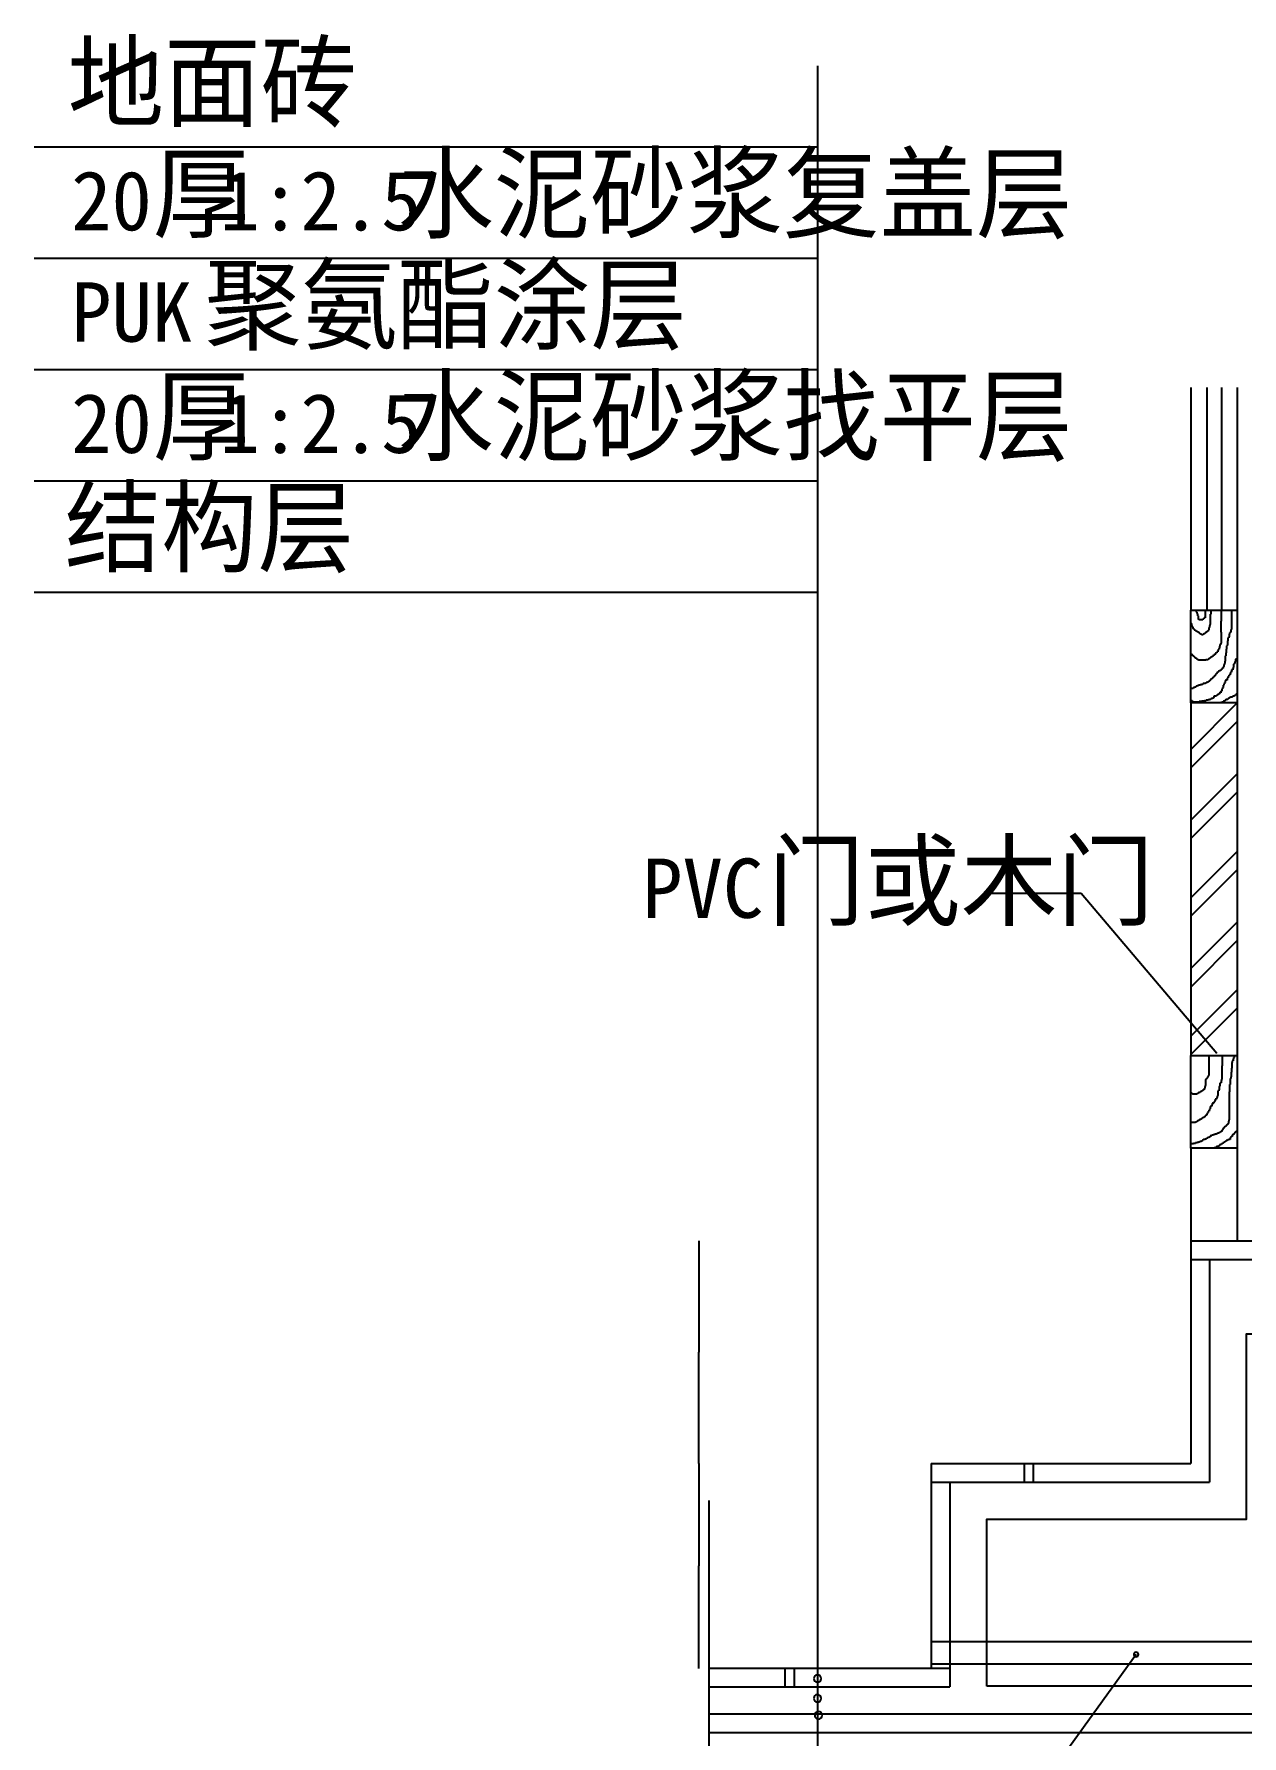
# Model space of a CAD drawing. Header units: metres. Extents: x 8228 to 30938, y -17394 to 5639.
# Drawn here: x 8228 to 14741, y -12139 to -2964 of the extents above; entities that cross this region are included whole.
import ezdxf

# ---------------------------------------------------------------- set-up
doc = ezdxf.new("R2010")
doc.units = ezdxf.units.M
doc.layers.add('PUB_DIM', color=3, linetype='Continuous')
doc.layers.add('PUB_TEXT', color=7, linetype='Continuous')
doc.dimstyles.get("Standard").update_dxf_attribs({"dimtxt": 2.5, "dimasz": 2.5, "dimexe": 1.25, "dimexo": 0.625, "dimtad": 1, "dimcen": 2.5, "dimazin": 3, "dimtfac": 1, "dimtmove": 0, "dimatfit": 3})

# ---------------------------------------------------------------- blocks, each defined once
blk = doc.blocks.new('_DOT')
blk.add_lwpolyline([(-0.05, 0, 1), (0.05, 0, 1)], format="xyb", close=True)
blk = doc.blocks.new('*D2')
for p, q in [((11812.15, -9470.55), (11812.15, -10070.55)), ((11811.9, -10070.55), (11811.65, -10070.55)), ((11812.15, -10670.55), (11812.15, -10070.55)), ((11812.15, -10070.55), (11812.15, -10070.55)), ((11812.4, -10070.55), (11812.65, -10070.55))]:
    blk.add_line(p, q)
at = {"layer": 'Defpoints'}
for p in [(11812.15, -9470.55), (11812.15, -10070.55), (11812.15, -10670.55)]:
    blk.add_point(p, dxfattribs=at)
at = {"layer": 'PUB_DIM', "insert": (11812.15, -10069.425), "char_height": 1, "attachment_point": 5}
blk.add_mtext('250', dxfattribs=at)
blk = doc.blocks.new('*D3')
for p, q in [((11812.15, -10670.55), (11812.15, -11222.55)), ((11811.9, -11222.55), (11811.65, -11222.55)), ((11812.15, -11774.55), (11812.15, -11222.55)), ((11812.15, -11222.55), (11812.15, -11222.55)), ((11812.4, -11222.55), (11812.65, -11222.55))]:
    blk.add_line(p, q)
at = {"layer": 'Defpoints'}
for p in [(11812.15, -10670.55), (11812.15, -11222.55), (11812.15, -11774.55)]:
    blk.add_point(p, dxfattribs=at)
at = {"layer": 'PUB_DIM', "insert": (11812.15, -11221.425), "char_height": 1, "attachment_point": 5}
blk.add_mtext('250', dxfattribs=at)

msp = doc.modelspace()

# ---------------------------------------------------------------- linework, layer by layer
at = {"layer": 'PUB_DIM'}
for points in [[(12431.93, -11829.36, 1), (12472.18, -11829.36, 1)], [(12431.93, -11936.44, 1), (12472.18, -11936.44, 1)], [(12437.29, -12027.45, 1), (12477.54, -12027.45, 1)]]:
    msp.add_lwpolyline(points, format="xyb", close=True, dxfattribs=at)
at = {"layer": 'PUB_TEXT'}
for p, q in [((12454.66, -12528.27), (12454.66, -3135.71)), ((8228.01, -3572.59), (12458.11, -3572.59)), ((8228.01, -4172.59), (12458.11, -4172.59)), ((8228.01, -4772.59), (12458.11, -4772.59)), ((14466.04, -4870.39), (14466.04, -6070.39)), ((14551.04, -4870.39), (14551.04, -6070.39)), ((14631.04, -4870.39), (14631.04, -6070.39)), ((14716.04, -4870.39), (14716.04, -6070.39)), ((8228.01, -5372.59), (12458.11, -5372.59)), ((8228.01, -5972.59), (12458.11, -5972.59)), ((14468.15, -6140.57), (14465.78, -6140.57)), ((14468.15, -6142.94), (14468.15, -6140.57)), ((14470.52, -6142.94), (14468.15, -6142.94)), ((14470.52, -6152.42), (14470.52, -6142.94)), ((14494.25, -6074.17), (14494.25, -6069.42)), ((14496.63, -6074.17), (14494.25, -6074.17)), ((14496.63, -6081.28), (14496.63, -6074.17)), ((14499, -6081.28), (14496.63, -6081.28)), ((14499, -6086.02), (14499, -6081.28)), ((14501.37, -6086.02), (14499, -6086.02)), ((14501.37, -6090.77), (14501.37, -6086.02)), ((14503.75, -6090.77), (14501.37, -6090.77)), ((14503.75, -6100.25), (14503.75, -6090.77)), ((14506.12, -6100.25), (14503.75, -6100.25)), ((14506.12, -6119.22), (14506.12, -6100.25)), ((14508.49, -6119.22), (14506.12, -6119.22)), ((14508.49, -6121.6), (14508.49, -6119.22)), ((14529.85, -6121.6), (14508.49, -6121.6)), ((14529.85, -6119.22), (14529.85, -6121.6)), ((14532.22, -6119.22), (14529.85, -6119.22)), ((14532.22, -6116.85), (14532.22, -6119.22)), ((14534.6, -6116.85), (14532.22, -6116.85)), ((14534.6, -6114.48), (14534.6, -6116.85)), ((14536.97, -6114.48), (14534.6, -6114.48)), ((14536.97, -6112.11), (14536.97, -6114.48)), ((14541.72, -6112.11), (14536.97, -6112.11)), ((14541.72, -6069.42), (14541.72, -6112.11)), ((14570.19, -6090.77), (14570.19, -6147.68)), ((14572.57, -6090.77), (14570.19, -6090.77)), ((14572.57, -6069.42), (14572.57, -6090.77)), ((14627.15, -6128.71), (14627.15, -6188)), ((14629.52, -6128.71), (14627.15, -6128.71)), ((14629.52, -6069.42), (14629.52, -6128.71)), ((14684.1, -6069.42), (14684.1, -6173.77)), ((14716.04, -6070.39), (14716.04, -6070.39)), ((14472.9, -6152.42), (14470.52, -6152.42)), ((14472.9, -6159.54), (14472.9, -6152.42)), ((14475.27, -6159.54), (14472.9, -6159.54)), ((14475.27, -6161.91), (14475.27, -6159.54)), ((14477.64, -6161.91), (14475.27, -6161.91)), ((14477.64, -6169.03), (14477.64, -6161.91)), ((14480.02, -6169.03), (14477.64, -6169.03)), ((14480.02, -6171.4), (14480.02, -6169.03)), ((14482.39, -6171.4), (14480.02, -6171.4)), ((14482.39, -6173.77), (14482.39, -6171.4)), ((14487.13, -6173.77), (14482.39, -6173.77)), ((14487.13, -6178.51), (14487.13, -6173.77)), ((14489.51, -6178.51), (14487.13, -6178.51)), ((14489.51, -6180.88), (14489.51, -6178.51)), ((14494.25, -6180.88), (14489.51, -6180.88)), ((14494.25, -6183.25), (14494.25, -6180.88)), ((14496.63, -6183.25), (14494.25, -6183.25)), ((14496.63, -6185.63), (14496.63, -6183.25)), ((14501.37, -6185.63), (14496.63, -6185.63)), ((14501.37, -6188), (14501.37, -6185.63)), ((14506.12, -6188), (14501.37, -6188)), ((14506.12, -6190.37), (14506.12, -6188)), ((14508.49, -6190.37), (14506.12, -6190.37)), ((14508.49, -6192.74), (14508.49, -6190.37)), ((14513.24, -6192.74), (14508.49, -6192.74)), ((14513.24, -6197.48), (14513.24, -6192.74)), ((14517.98, -6197.48), (14513.24, -6197.48)), ((14517.98, -6199.85), (14517.98, -6197.48)), ((14522.73, -6199.85), (14517.98, -6199.85)), ((14522.73, -6202.23), (14522.73, -6199.85)), ((14532.22, -6202.23), (14522.73, -6202.23)), ((14532.22, -6199.85), (14532.22, -6202.23)), ((14534.6, -6199.85), (14532.22, -6199.85)), ((14534.6, -6197.48), (14534.6, -6199.85)), ((14539.34, -6197.48), (14534.6, -6197.48)), ((14539.34, -6195.11), (14539.34, -6197.48)), ((14541.72, -6195.11), (14539.34, -6195.11)), ((14541.72, -6192.74), (14541.72, -6195.11)), ((14544.09, -6192.74), (14541.72, -6192.74)), ((14544.09, -6190.37), (14544.09, -6192.74)), ((14548.83, -6190.37), (14544.09, -6190.37)), ((14548.83, -6188), (14548.83, -6190.37)), ((14551.21, -6188), (14548.83, -6188)), ((14551.21, -6185.63), (14551.21, -6188)), ((14555.95, -6185.63), (14551.21, -6185.63)), ((14555.95, -6183.25), (14555.95, -6185.63)), ((14558.33, -6183.25), (14555.95, -6183.25)), ((14558.33, -6178.51), (14558.33, -6183.25)), ((14560.7, -6178.51), (14558.33, -6178.51)), ((14560.7, -6176.14), (14560.7, -6178.51)), ((14563.07, -6176.14), (14560.7, -6176.14)), ((14563.07, -6164.28), (14563.07, -6176.14)), ((14565.45, -6164.28), (14563.07, -6164.28)), ((14565.45, -6152.42), (14565.45, -6164.28)), ((14567.82, -6152.42), (14565.45, -6152.42)), ((14567.82, -6147.68), (14567.82, -6152.42)), ((14570.19, -6147.68), (14567.82, -6147.68)), ((14627.15, -6188), (14629.52, -6188)), ((14629.52, -6188), (14629.52, -6247.28)), ((14662.74, -6235.43), (14662.74, -6256.77)), ((14665.12, -6235.43), (14662.74, -6235.43)), ((14665.12, -6218.83), (14665.12, -6235.43)), ((14669.86, -6218.83), (14665.12, -6218.83)), ((14669.86, -6214.08), (14669.86, -6218.83)), ((14672.23, -6214.08), (14669.86, -6214.08)), ((14672.23, -6199.85), (14672.23, -6214.08)), ((14674.61, -6199.85), (14672.23, -6199.85)), ((14674.61, -6192.74), (14674.61, -6199.85)), ((14676.98, -6192.74), (14674.61, -6192.74)), ((14676.98, -6188), (14676.98, -6192.74)), ((14681.73, -6188), (14676.98, -6188)), ((14681.73, -6173.77), (14681.73, -6188)), ((14684.1, -6173.77), (14681.73, -6173.77)), ((14468.15, -6306.57), (14466.04, -6306.57)), ((14468.15, -6308.94), (14468.15, -6306.57)), ((14470.52, -6308.94), (14468.15, -6308.94)), ((14470.52, -6311.31), (14470.52, -6308.94)), ((14475.27, -6311.31), (14470.52, -6311.31)), ((14475.27, -6316.06), (14475.27, -6311.31)), ((14480.02, -6316.06), (14475.27, -6316.06)), ((14480.02, -6318.43), (14480.02, -6316.06)), ((14482.39, -6318.43), (14480.02, -6318.43)), ((14482.39, -6320.8), (14482.39, -6318.43)), ((14487.13, -6320.8), (14482.39, -6320.8)), ((14487.13, -6325.54), (14487.13, -6320.8)), ((14489.51, -6325.54), (14487.13, -6325.54)), ((14489.51, -6327.91), (14489.51, -6325.54)), ((14494.25, -6327.91), (14489.51, -6327.91)), ((14494.25, -6330.29), (14494.25, -6327.91)), ((14496.63, -6330.29), (14494.25, -6330.29)), ((14496.63, -6332.66), (14496.63, -6330.29)), ((14563.07, -6330.29), (14563.07, -6335.03)), ((14567.82, -6330.29), (14563.07, -6330.29)), ((14567.82, -6327.91), (14567.82, -6330.29)), ((14570.19, -6327.91), (14567.82, -6327.91)), ((14570.19, -6325.54), (14570.19, -6327.91)), ((14574.94, -6325.54), (14570.19, -6325.54)), ((14574.94, -6323.17), (14574.94, -6325.54)), ((14577.31, -6323.17), (14574.94, -6323.17)), ((14577.31, -6320.8), (14577.31, -6323.17)), ((14582.06, -6320.8), (14577.31, -6320.8)), ((14582.06, -6316.06), (14582.06, -6320.8)), ((14586.8, -6316.06), (14582.06, -6316.06)), ((14586.8, -6313.69), (14586.8, -6316.06)), ((14589.18, -6313.69), (14586.8, -6313.69)), ((14589.18, -6311.31), (14589.18, -6313.69)), ((14593.92, -6311.31), (14589.18, -6311.31)), ((14593.92, -6308.94), (14593.92, -6311.31)), ((14596.3, -6308.94), (14593.92, -6308.94)), ((14596.3, -6304.2), (14596.3, -6308.94)), ((14598.67, -6304.2), (14596.3, -6304.2)), ((14598.67, -6301.83), (14598.67, -6304.2)), ((14601.04, -6301.83), (14598.67, -6301.83)), ((14601.04, -6299.46), (14601.04, -6301.83)), ((14605.79, -6299.46), (14601.04, -6299.46)), ((14605.79, -6294.71), (14605.79, -6299.46)), ((14610.53, -6294.71), (14605.79, -6294.71)), ((14610.53, -6287.6), (14610.53, -6294.71)), ((14612.91, -6287.6), (14610.53, -6287.6)), ((14612.91, -6282.86), (14612.91, -6287.6)), ((14615.28, -6282.86), (14612.91, -6282.86)), ((14615.28, -6280.49), (14615.28, -6282.86)), ((14617.65, -6280.49), (14615.28, -6280.49)), ((14617.65, -6273.37), (14617.65, -6280.49)), ((14620.03, -6273.37), (14617.65, -6273.37)), ((14620.03, -6263.88), (14620.03, -6273.37)), ((14622.4, -6263.88), (14620.03, -6263.88)), ((14622.4, -6254.4), (14622.4, -6263.88)), ((14627.15, -6254.4), (14622.4, -6254.4)), ((14627.15, -6247.28), (14627.15, -6254.4)), ((14629.52, -6247.28), (14627.15, -6247.28)), ((14650.88, -6316.06), (14650.88, -6344.52)), ((14653.25, -6316.06), (14650.88, -6316.06)), ((14653.25, -6299.46), (14653.25, -6316.06)), ((14655.62, -6299.46), (14653.25, -6299.46)), ((14655.62, -6280.49), (14655.62, -6299.46)), ((14658, -6280.49), (14655.62, -6280.49)), ((14658, -6261.51), (14658, -6280.49)), ((14660.37, -6261.51), (14658, -6261.51)), ((14660.37, -6256.77), (14660.37, -6261.51)), ((14662.74, -6256.77), (14660.37, -6256.77)), ((14712.58, -6327.91), (14712.58, -6335.03)), ((14714.95, -6327.91), (14712.58, -6327.91)), ((14714.95, -6323.17), (14714.95, -6327.91)), ((14499, -6332.66), (14496.63, -6332.66)), ((14499, -6335.03), (14499, -6332.66)), ((14501.37, -6335.03), (14499, -6335.03)), ((14501.37, -6337.4), (14501.37, -6335.03)), ((14506.12, -6337.4), (14501.37, -6337.4)), ((14506.12, -6339.77), (14506.12, -6337.4)), ((14546.46, -6339.77), (14506.12, -6339.77)), ((14546.46, -6337.4), (14546.46, -6339.77)), ((14558.33, -6337.4), (14546.46, -6337.4)), ((14558.33, -6335.03), (14558.33, -6337.4)), ((14563.07, -6335.03), (14558.33, -6335.03)), ((14596.3, -6420.4), (14596.3, -6422.77)), ((14598.67, -6420.4), (14596.3, -6420.4)), ((14598.67, -6415.66), (14598.67, -6420.4)), ((14601.04, -6415.66), (14598.67, -6415.66)), ((14601.04, -6413.29), (14601.04, -6415.66)), ((14603.42, -6413.29), (14601.04, -6413.29)), ((14603.42, -6410.92), (14603.42, -6413.29)), ((14605.79, -6410.92), (14603.42, -6410.92)), ((14605.79, -6406.17), (14605.79, -6410.92)), ((14610.53, -6406.17), (14605.79, -6406.17)), ((14610.53, -6403.8), (14610.53, -6406.17)), ((14612.91, -6403.8), (14610.53, -6403.8)), ((14612.91, -6401.43), (14612.91, -6403.8)), ((14615.28, -6401.43), (14612.91, -6401.43)), ((14615.28, -6399.06), (14615.28, -6401.43)), ((14617.65, -6399.06), (14615.28, -6399.06)), ((14617.65, -6396.69), (14617.65, -6399.06)), ((14624.77, -6396.69), (14617.65, -6396.69)), ((14624.77, -6394.32), (14624.77, -6396.69)), ((14627.15, -6394.32), (14624.77, -6394.32)), ((14627.15, -6391.95), (14627.15, -6394.32)), ((14629.52, -6391.95), (14627.15, -6391.95)), ((14629.52, -6389.57), (14629.52, -6391.95)), ((14631.89, -6389.57), (14629.52, -6389.57)), ((14631.89, -6384.83), (14631.89, -6389.57)), ((14636.64, -6384.83), (14631.89, -6384.83)), ((14636.64, -6382.46), (14636.64, -6384.83)), ((14639.01, -6382.46), (14636.64, -6382.46)), ((14639.01, -6375.34), (14639.01, -6382.46)), ((14641.38, -6375.34), (14639.01, -6375.34)), ((14641.38, -6372.97), (14641.38, -6375.34)), ((14643.76, -6372.97), (14641.38, -6372.97)), ((14643.76, -6363.49), (14643.76, -6372.97)), ((14646.13, -6363.49), (14643.76, -6363.49)), ((14646.13, -6356.37), (14646.13, -6363.49)), ((14648.5, -6356.37), (14646.13, -6356.37)), ((14648.5, -6344.52), (14648.5, -6356.37)), ((14650.88, -6344.52), (14648.5, -6344.52)), ((14672.23, -6418.03), (14672.23, -6425.15)), ((14676.98, -6418.03), (14672.23, -6418.03)), ((14676.98, -6410.92), (14676.98, -6418.03)), ((14679.35, -6410.92), (14676.98, -6410.92)), ((14679.35, -6403.8), (14679.35, -6410.92)), ((14684.1, -6403.8), (14679.35, -6403.8)), ((14684.1, -6391.95), (14684.1, -6403.8)), ((14691.22, -6391.95), (14684.1, -6391.95)), ((14691.22, -6384.83), (14691.22, -6391.95)), ((14693.59, -6384.83), (14691.22, -6384.83)), ((14693.59, -6377.72), (14693.59, -6384.83)), ((14695.97, -6377.72), (14693.59, -6377.72)), ((14695.97, -6361.12), (14695.97, -6377.72)), ((14698.34, -6361.12), (14695.97, -6361.12)), ((14698.34, -6358.74), (14698.34, -6361.12)), ((14700.71, -6358.74), (14698.34, -6358.74)), ((14700.71, -6354), (14700.71, -6358.74)), ((14703.08, -6354), (14700.71, -6354)), ((14703.08, -6346.89), (14703.08, -6354)), ((14705.46, -6346.89), (14703.08, -6346.89)), ((14705.46, -6335.03), (14705.46, -6346.89)), ((14712.58, -6335.03), (14705.46, -6335.03)), ((14465.78, -6491.55), (14465.78, -6493.92)), ((14477.64, -6491.55), (14465.78, -6491.55)), ((14477.64, -6489.18), (14477.64, -6491.55)), ((14482.39, -6489.18), (14477.64, -6489.18)), ((14482.39, -6486.8), (14482.39, -6489.18)), ((14487.13, -6486.8), (14482.39, -6486.8)), ((14487.13, -6484.43), (14487.13, -6486.8)), ((14491.88, -6484.43), (14487.13, -6484.43)), ((14491.88, -6482.06), (14491.88, -6484.43)), ((14494.25, -6482.06), (14491.88, -6482.06)), ((14494.25, -6479.69), (14494.25, -6482.06)), ((14499, -6479.69), (14494.25, -6479.69)), ((14499, -6477.32), (14499, -6479.69)), ((14506.12, -6477.32), (14499, -6477.32)), ((14506.12, -6474.95), (14506.12, -6477.32)), ((14515.61, -6474.95), (14506.12, -6474.95)), ((14515.61, -6472.58), (14515.61, -6474.95)), ((14522.73, -6472.58), (14515.61, -6472.58)), ((14522.73, -6470.2), (14522.73, -6472.58)), ((14529.85, -6470.2), (14522.73, -6470.2)), ((14529.85, -6467.83), (14529.85, -6470.2)), ((14532.22, -6467.83), (14529.85, -6467.83)), ((14532.22, -6465.46), (14532.22, -6467.83)), ((14544.09, -6465.46), (14532.22, -6465.46)), ((14544.09, -6463.09), (14544.09, -6465.46)), ((14548.83, -6463.09), (14544.09, -6463.09)), ((14548.83, -6460.72), (14548.83, -6463.09)), ((14555.95, -6460.72), (14548.83, -6460.72)), ((14555.95, -6458.35), (14555.95, -6460.72)), ((14558.33, -6458.35), (14555.95, -6458.35)), ((14558.33, -6455.98), (14558.33, -6458.35)), ((14563.07, -6455.98), (14558.33, -6455.98)), ((14563.07, -6453.6), (14563.07, -6455.98)), ((14565.45, -6453.6), (14563.07, -6453.6)), ((14565.45, -6451.23), (14565.45, -6453.6)), ((14567.82, -6451.23), (14565.45, -6451.23)), ((14567.82, -6448.86), (14567.82, -6451.23)), ((14570.19, -6448.86), (14567.82, -6448.86)), ((14570.19, -6444.12), (14570.19, -6448.86)), ((14574.94, -6444.12), (14570.19, -6444.12)), ((14574.94, -6441.75), (14574.94, -6444.12)), ((14577.31, -6441.75), (14574.94, -6441.75)), ((14577.31, -6439.38), (14577.31, -6441.75)), ((14579.68, -6439.38), (14577.31, -6439.38)), ((14579.68, -6437), (14579.68, -6439.38)), ((14582.06, -6437), (14579.68, -6437)), ((14582.06, -6434.63), (14582.06, -6437)), ((14584.43, -6434.63), (14582.06, -6434.63)), ((14584.43, -6432.26), (14584.43, -6434.63)), ((14586.8, -6432.26), (14584.43, -6432.26)), ((14586.8, -6429.89), (14586.8, -6432.26)), ((14589.18, -6429.89), (14586.8, -6429.89)), ((14589.18, -6427.52), (14589.18, -6429.89)), ((14591.55, -6427.52), (14589.18, -6427.52)), ((14591.55, -6425.15), (14591.55, -6427.52)), ((14593.92, -6425.15), (14591.55, -6425.15)), ((14593.92, -6422.77), (14593.92, -6425.15)), ((14596.3, -6422.77), (14593.92, -6422.77)), ((14627.15, -6505.78), (14627.15, -6515.26)), ((14631.89, -6505.78), (14627.15, -6505.78)), ((14631.89, -6493.92), (14631.89, -6505.78)), ((14636.64, -6493.92), (14631.89, -6493.92)), ((14636.64, -6486.8), (14636.64, -6493.92)), ((14639.01, -6486.8), (14636.64, -6486.8)), ((14639.01, -6474.95), (14639.01, -6486.8)), ((14643.76, -6474.95), (14639.01, -6474.95)), ((14643.76, -6467.83), (14643.76, -6474.95)), ((14646.13, -6467.83), (14643.76, -6467.83)), ((14646.13, -6460.72), (14646.13, -6467.83)), ((14650.88, -6460.72), (14646.13, -6460.72)), ((14650.88, -6448.86), (14650.88, -6460.72)), ((14653.25, -6448.86), (14650.88, -6448.86)), ((14653.25, -6446.49), (14653.25, -6448.86)), ((14660.37, -6446.49), (14653.25, -6446.49)), ((14660.37, -6437), (14660.37, -6446.49)), ((14662.74, -6437), (14660.37, -6437)), ((14662.74, -6434.63), (14662.74, -6437)), ((14667.49, -6434.63), (14662.74, -6434.63)), ((14667.49, -6425.15), (14667.49, -6434.63)), ((14672.23, -6425.15), (14667.49, -6425.15)), ((14470.52, -6560.32), (14465.78, -6560.32)), ((14466.04, -6570.39), (14466.04, -8470.39)), ((14466.04, -6820.39), (14716.04, -6570.39)), ((14470.52, -6557.95), (14470.52, -6560.32)), ((14472.9, -6557.95), (14470.52, -6557.95)), ((14472.9, -6562.69), (14472.9, -6557.95)), ((14477.64, -6562.69), (14472.9, -6562.69)), ((14477.64, -6565.06), (14477.64, -6562.69)), ((14510.87, -6565.06), (14477.64, -6565.06)), ((14510.87, -6562.69), (14510.87, -6565.06)), ((14525.1, -6562.69), (14510.87, -6562.69)), ((14525.1, -6560.32), (14525.1, -6562.69)), ((14539.34, -6560.32), (14525.1, -6560.32)), ((14539.34, -6557.95), (14539.34, -6560.32)), ((14548.83, -6557.95), (14539.34, -6557.95)), ((14548.83, -6555.58), (14548.83, -6557.95)), ((14558.33, -6555.58), (14548.83, -6555.58)), ((14558.33, -6553.21), (14558.33, -6555.58)), ((14565.45, -6553.21), (14558.33, -6553.21)), ((14565.45, -6550.84), (14565.45, -6553.21)), ((14572.57, -6550.84), (14565.45, -6550.84)), ((14572.57, -6548.46), (14572.57, -6550.84)), ((14577.31, -6548.46), (14572.57, -6548.46)), ((14577.31, -6546.09), (14577.31, -6548.46)), ((14584.43, -6546.09), (14577.31, -6546.09)), ((14584.43, -6543.72), (14584.43, -6546.09)), ((14586.8, -6543.72), (14584.43, -6543.72)), ((14586.8, -6541.35), (14586.8, -6543.72)), ((14589.18, -6541.35), (14586.8, -6541.35)), ((14589.18, -6534.23), (14589.18, -6541.35)), ((14601.04, -6534.23), (14589.18, -6534.23)), ((14601.04, -6531.86), (14601.04, -6534.23)), ((14603.42, -6531.86), (14601.04, -6531.86)), ((14603.42, -6529.49), (14603.42, -6531.86)), ((14608.16, -6529.49), (14603.42, -6529.49)), ((14608.16, -6527.12), (14608.16, -6529.49)), ((14610.53, -6527.12), (14608.16, -6527.12)), ((14610.53, -6524.75), (14610.53, -6527.12)), ((14615.28, -6524.75), (14610.53, -6524.75)), ((14615.28, -6522.38), (14615.28, -6524.75)), ((14617.65, -6522.38), (14615.28, -6522.38)), ((14617.65, -6517.63), (14617.65, -6522.38)), ((14620.03, -6517.63), (14617.65, -6517.63)), ((14620.03, -6515.26), (14620.03, -6517.63)), ((14627.15, -6515.26), (14620.03, -6515.26)), ((14627.15, -6567.44), (14627.15, -6572.18)), ((14634.27, -6567.44), (14627.15, -6567.44)), ((14634.27, -6565.06), (14634.27, -6567.44)), ((14639.01, -6565.06), (14634.27, -6565.06)), ((14639.01, -6562.69), (14639.01, -6565.06)), ((14641.38, -6562.69), (14639.01, -6562.69)), ((14641.38, -6560.32), (14641.38, -6562.69)), ((14646.13, -6560.32), (14641.38, -6560.32)), ((14646.13, -6557.95), (14646.13, -6560.32)), ((14650.88, -6557.95), (14646.13, -6557.95)), ((14650.88, -6555.58), (14650.88, -6557.95)), ((14653.25, -6555.58), (14650.88, -6555.58)), ((14653.25, -6550.84), (14653.25, -6555.58)), ((14665.12, -6550.84), (14653.25, -6550.84)), ((14665.12, -6548.46), (14665.12, -6550.84)), ((14667.49, -6548.46), (14665.12, -6548.46)), ((14667.49, -6546.09), (14667.49, -6548.46)), ((14669.86, -6546.09), (14667.49, -6546.09)), ((14669.86, -6543.72), (14669.86, -6546.09)), ((14674.61, -6543.72), (14669.86, -6543.72)), ((14674.61, -6541.35), (14674.61, -6543.72)), ((14679.35, -6541.35), (14674.61, -6541.35)), ((14679.35, -6538.98), (14679.35, -6541.35)), ((14688.85, -6538.98), (14679.35, -6538.98)), ((14688.85, -6536.61), (14688.85, -6538.98)), ((14691.22, -6536.61), (14688.85, -6536.61)), ((14691.22, -6534.23), (14691.22, -6536.61)), ((14700.71, -6534.23), (14691.22, -6534.23)), ((14700.71, -6529.49), (14700.71, -6534.23)), ((14705.46, -6529.49), (14700.71, -6529.49)), ((14705.46, -6527.12), (14705.46, -6529.49)), ((14707.83, -6527.12), (14705.46, -6527.12)), ((14707.83, -6524.75), (14707.83, -6527.12)), ((14710.2, -6524.75), (14707.83, -6524.75)), ((14710.2, -6522.38), (14710.2, -6524.75)), ((14712.58, -6522.38), (14710.2, -6522.38)), ((14712.58, -6520.01), (14712.58, -6522.38)), ((14714.95, -6520.01), (14712.58, -6520.01)), ((14716.04, -6570.39), (14716.04, -8470.39)), ((14716.04, -6570.39), (14716.04, -6570.39)), ((14466.04, -6919.39), (14716.04, -6669.39)), ((14466.04, -7202.23), (14716.04, -6952.23)), ((14466.04, -7301.23), (14716.04, -7051.23)), ((14466.04, -7620.7), (14716.04, -7370.7)), ((14466.04, -7719.69), (14716.04, -7469.69)), ((13873.7, -7596.78), (13373.7, -7596.78)), ((14604.89, -8460.34), (13873.7, -7596.78)), ((14466.04, -8002.54), (14716.04, -7752.54)), ((14466.04, -8101.53), (14716.04, -7851.53)), ((14466.04, -8367.14), (14716.04, -8117.14)), ((14466.04, -8466.13), (14716.04, -8216.13)), ((14561.57, -8469.66), (14561.57, -8577.88)), ((14632.38, -8525.85), (14632.38, -8598.69)), ((14634.46, -8525.85), (14632.38, -8525.85)), ((14634.46, -8469.66), (14634.46, -8525.85)), ((14686.52, -8509.2), (14686.52, -8538.34)), ((14688.6, -8509.2), (14686.52, -8509.2)), ((14688.6, -8498.8), (14688.6, -8509.2)), ((14692.77, -8498.8), (14688.6, -8498.8)), ((14692.77, -8488.39), (14692.77, -8498.8)), ((14694.85, -8488.39), (14692.77, -8488.39)), ((14694.85, -8482.15), (14694.85, -8488.39)), ((14699.02, -8482.15), (14694.85, -8482.15)), ((14699.02, -8469.66), (14699.02, -8482.15)), ((14716.04, -8470.39), (14716.04, -8470.39)), ((14544.91, -8600.77), (14544.91, -8631.99)), ((14546.99, -8600.77), (14544.91, -8600.77)), ((14546.99, -8598.69), (14546.99, -8600.77)), ((14549.08, -8598.69), (14546.99, -8598.69)), ((14549.08, -8594.53), (14549.08, -8598.69)), ((14551.16, -8594.53), (14549.08, -8594.53)), ((14551.16, -8592.45), (14551.16, -8594.53)), ((14553.24, -8592.45), (14551.16, -8592.45)), ((14553.24, -8590.36), (14553.24, -8592.45)), ((14555.32, -8590.36), (14553.24, -8590.36)), ((14555.32, -8586.2), (14555.32, -8590.36)), ((14557.41, -8586.2), (14555.32, -8586.2)), ((14557.41, -8584.12), (14557.41, -8586.2)), ((14559.49, -8584.12), (14557.41, -8584.12)), ((14559.49, -8577.88), (14559.49, -8584.12)), ((14561.57, -8577.88), (14559.49, -8577.88)), ((14621.96, -8619.5), (14621.96, -8634.07)), ((14626.13, -8619.5), (14621.96, -8619.5)), ((14626.13, -8617.42), (14626.13, -8619.5)), ((14628.21, -8617.42), (14626.13, -8617.42)), ((14628.21, -8604.93), (14628.21, -8617.42)), ((14630.29, -8604.93), (14628.21, -8604.93)), ((14630.29, -8598.69), (14630.29, -8604.93)), ((14632.38, -8598.69), (14630.29, -8598.69)), ((14678.19, -8594.53), (14678.19, -8627.82)), ((14680.27, -8594.53), (14678.19, -8594.53)), ((14680.27, -8586.2), (14680.27, -8594.53)), ((14682.36, -8586.2), (14680.27, -8586.2)), ((14682.36, -8561.23), (14682.36, -8586.2)), ((14684.44, -8561.23), (14682.36, -8561.23)), ((14684.44, -8538.34), (14684.44, -8561.23)), ((14686.52, -8538.34), (14684.44, -8538.34)), ((14467.86, -8671.53), (14465.78, -8671.53)), ((14467.86, -8673.61), (14467.86, -8671.53)), ((14469.94, -8673.61), (14467.86, -8673.61)), ((14469.94, -8675.69), (14469.94, -8673.61)), ((14472.02, -8675.69), (14469.94, -8675.69)), ((14472.02, -8677.77), (14472.02, -8675.69)), ((14474.11, -8677.77), (14472.02, -8677.77)), ((14474.11, -8679.85), (14474.11, -8677.77)), ((14497.01, -8679.85), (14474.11, -8679.85)), ((14497.01, -8677.77), (14497.01, -8679.85)), ((14501.18, -8677.77), (14497.01, -8677.77)), ((14501.18, -8675.69), (14501.18, -8677.77)), ((14505.34, -8675.69), (14501.18, -8675.69)), ((14505.34, -8673.61), (14505.34, -8675.69)), ((14507.43, -8673.61), (14505.34, -8673.61)), ((14507.43, -8669.45), (14507.43, -8673.61)), ((14515.76, -8669.45), (14507.43, -8669.45)), ((14515.76, -8667.37), (14515.76, -8669.45)), ((14519.92, -8667.37), (14515.76, -8667.37)), ((14519.92, -8665.28), (14519.92, -8667.37)), ((14522, -8665.28), (14519.92, -8665.28)), ((14522, -8663.2), (14522, -8665.28)), ((14526.17, -8663.2), (14522, -8663.2)), ((14526.17, -8661.12), (14526.17, -8663.2)), ((14528.25, -8661.12), (14526.17, -8661.12)), ((14528.25, -8659.04), (14528.25, -8661.12)), ((14530.33, -8659.04), (14528.25, -8659.04)), ((14530.33, -8656.96), (14530.33, -8659.04)), ((14532.42, -8656.96), (14530.33, -8656.96)), ((14532.42, -8654.88), (14532.42, -8656.96)), ((14536.58, -8654.88), (14532.42, -8654.88)), ((14536.58, -8648.64), (14536.58, -8654.88)), ((14538.66, -8648.64), (14536.58, -8648.64)), ((14538.66, -8646.55), (14538.66, -8648.64)), ((14540.75, -8646.55), (14538.66, -8646.55)), ((14540.75, -8638.23), (14540.75, -8646.55)), ((14542.83, -8638.23), (14540.75, -8638.23)), ((14542.83, -8631.99), (14542.83, -8638.23)), ((14544.91, -8631.99), (14542.83, -8631.99)), ((14594.89, -8715.23), (14594.89, -8719.39)), ((14596.97, -8715.23), (14594.89, -8715.23)), ((14596.97, -8706.91), (14596.97, -8715.23)), ((14603.22, -8706.91), (14596.97, -8706.91)), ((14603.22, -8700.66), (14603.22, -8706.91)), ((14605.3, -8700.66), (14603.22, -8700.66)), ((14605.3, -8696.5), (14605.3, -8700.66)), ((14607.39, -8696.5), (14605.3, -8696.5)), ((14607.39, -8690.26), (14607.39, -8696.5)), ((14609.47, -8690.26), (14607.39, -8690.26)), ((14609.47, -8686.09), (14609.47, -8690.26)), ((14611.55, -8686.09), (14609.47, -8686.09)), ((14611.55, -8661.12), (14611.55, -8686.09)), ((14615.72, -8661.12), (14611.55, -8661.12)), ((14615.72, -8654.88), (14615.72, -8661.12)), ((14617.8, -8654.88), (14615.72, -8654.88)), ((14617.8, -8638.23), (14617.8, -8654.88)), ((14619.88, -8638.23), (14617.8, -8638.23)), ((14619.88, -8634.07), (14619.88, -8638.23)), ((14621.96, -8634.07), (14619.88, -8634.07)), ((14671.94, -8667.37), (14671.94, -8817.2)), ((14674.03, -8667.37), (14671.94, -8667.37)), ((14674.03, -8627.82), (14674.03, -8667.37)), ((14678.19, -8627.82), (14674.03, -8627.82)), ((14528.25, -8806.8), (14528.25, -8808.88)), ((14532.42, -8806.8), (14528.25, -8806.8)), ((14532.42, -8804.72), (14532.42, -8806.8)), ((14536.58, -8804.72), (14532.42, -8804.72)), ((14536.58, -8802.64), (14536.58, -8804.72)), ((14538.66, -8802.64), (14536.58, -8802.64)), ((14538.66, -8800.56), (14538.66, -8802.64)), ((14540.75, -8800.56), (14538.66, -8800.56)), ((14540.75, -8798.47), (14540.75, -8800.56)), ((14542.83, -8798.47), (14540.75, -8798.47)), ((14542.83, -8796.39), (14542.83, -8798.47)), ((14546.99, -8796.39), (14542.83, -8796.39)), ((14546.99, -8792.23), (14546.99, -8796.39)), ((14551.16, -8792.23), (14546.99, -8792.23)), ((14551.16, -8783.91), (14551.16, -8792.23)), ((14555.32, -8783.91), (14551.16, -8783.91)), ((14555.32, -8777.66), (14555.32, -8783.91)), ((14559.49, -8777.66), (14555.32, -8777.66)), ((14559.49, -8771.42), (14559.49, -8777.66)), ((14563.65, -8771.42), (14559.49, -8771.42)), ((14563.65, -8765.18), (14563.65, -8771.42)), ((14565.74, -8765.18), (14563.65, -8765.18)), ((14565.74, -8758.93), (14565.74, -8765.18)), ((14569.9, -8758.93), (14565.74, -8758.93)), ((14569.9, -8746.45), (14569.9, -8758.93)), ((14576.15, -8746.45), (14569.9, -8746.45)), ((14576.15, -8742.28), (14576.15, -8746.45)), ((14578.23, -8742.28), (14576.15, -8742.28)), ((14578.23, -8736.04), (14578.23, -8742.28)), ((14580.31, -8736.04), (14578.23, -8736.04)), ((14580.31, -8729.8), (14580.31, -8736.04)), ((14582.4, -8729.8), (14580.31, -8729.8)), ((14582.4, -8727.72), (14582.4, -8729.8)), ((14588.64, -8727.72), (14582.4, -8727.72)), ((14588.64, -8721.47), (14588.64, -8727.72)), ((14590.73, -8721.47), (14588.64, -8721.47)), ((14590.73, -8719.39), (14590.73, -8721.47)), ((14594.89, -8719.39), (14590.73, -8719.39)), ((14490.77, -8831.77), (14465.78, -8831.77)), ((14490.77, -8829.69), (14490.77, -8831.77)), ((14494.93, -8829.69), (14490.77, -8829.69)), ((14494.93, -8827.61), (14494.93, -8829.69)), ((14499.1, -8827.61), (14494.93, -8827.61)), ((14499.1, -8825.53), (14499.1, -8827.61)), ((14501.18, -8825.53), (14499.1, -8825.53)), ((14501.18, -8823.45), (14501.18, -8825.53)), ((14505.34, -8823.45), (14501.18, -8823.45)), ((14505.34, -8821.37), (14505.34, -8823.45)), ((14509.51, -8821.37), (14505.34, -8821.37)), ((14509.51, -8819.29), (14509.51, -8821.37)), ((14511.59, -8819.29), (14509.51, -8819.29)), ((14511.59, -8815.12), (14511.59, -8819.29)), ((14519.92, -8815.12), (14511.59, -8815.12)), ((14519.92, -8813.04), (14519.92, -8815.12)), ((14522, -8813.04), (14519.92, -8813.04)), ((14522, -8810.96), (14522, -8813.04)), ((14526.17, -8810.96), (14522, -8810.96)), ((14526.17, -8808.88), (14526.17, -8810.96)), ((14528.25, -8808.88), (14526.17, -8808.88)), ((14586.56, -8898.37), (14586.56, -8900.45)), ((14590.73, -8898.37), (14586.56, -8898.37)), ((14590.73, -8896.29), (14590.73, -8898.37)), ((14596.97, -8896.29), (14590.73, -8896.29)), ((14596.97, -8894.21), (14596.97, -8896.29)), ((14603.22, -8894.21), (14596.97, -8894.21)), ((14603.22, -8892.12), (14603.22, -8894.21)), ((14609.47, -8892.12), (14603.22, -8892.12)), ((14609.47, -8890.04), (14609.47, -8892.12)), ((14615.72, -8890.04), (14609.47, -8890.04)), ((14615.72, -8887.96), (14615.72, -8890.04)), ((14619.88, -8887.96), (14615.72, -8887.96)), ((14619.88, -8885.88), (14619.88, -8887.96)), ((14624.05, -8885.88), (14619.88, -8885.88)), ((14624.05, -8883.8), (14624.05, -8885.88)), ((14626.13, -8883.8), (14624.05, -8883.8)), ((14626.13, -8881.72), (14626.13, -8883.8)), ((14628.21, -8881.72), (14626.13, -8881.72)), ((14628.21, -8879.64), (14628.21, -8881.72)), ((14632.38, -8879.64), (14628.21, -8879.64)), ((14632.38, -8873.39), (14632.38, -8879.64)), ((14636.54, -8873.39), (14632.38, -8873.39)), ((14636.54, -8869.23), (14636.54, -8873.39)), ((14638.62, -8869.23), (14636.54, -8869.23)), ((14638.62, -8865.07), (14638.62, -8869.23)), ((14642.79, -8865.07), (14638.62, -8865.07)), ((14642.79, -8858.83), (14642.79, -8865.07)), ((14644.87, -8858.83), (14642.79, -8858.83)), ((14644.87, -8856.75), (14644.87, -8858.83)), ((14646.95, -8856.75), (14644.87, -8856.75)), ((14646.95, -8854.66), (14646.95, -8856.75)), ((14651.12, -8854.66), (14646.95, -8854.66)), ((14651.12, -8852.58), (14651.12, -8854.66)), ((14653.2, -8852.58), (14651.12, -8852.58)), ((14653.2, -8850.5), (14653.2, -8852.58)), ((14655.28, -8850.5), (14653.2, -8850.5)), ((14655.28, -8848.42), (14655.28, -8850.5)), ((14657.37, -8848.42), (14655.28, -8848.42)), ((14657.37, -8846.34), (14657.37, -8848.42)), ((14659.45, -8846.34), (14657.37, -8846.34)), ((14659.45, -8844.26), (14659.45, -8846.34)), ((14663.61, -8844.26), (14659.45, -8844.26)), ((14663.61, -8840.1), (14663.61, -8844.26)), ((14665.7, -8840.1), (14663.61, -8840.1)), ((14665.7, -8838.02), (14665.7, -8840.1)), ((14667.78, -8838.02), (14665.7, -8838.02)), ((14667.78, -8825.53), (14667.78, -8838.02)), ((14669.86, -8825.53), (14667.78, -8825.53)), ((14669.86, -8817.2), (14669.86, -8825.53)), ((14671.94, -8817.2), (14669.86, -8817.2)), ((14688.6, -8898.37), (14688.6, -8906.69)), ((14692.77, -8898.37), (14688.6, -8898.37)), ((14692.77, -8896.29), (14692.77, -8898.37)), ((14696.93, -8896.29), (14692.77, -8896.29)), ((14696.93, -8892.12), (14696.93, -8896.29)), ((14699.02, -8892.12), (14696.93, -8892.12)), ((14699.02, -8890.04), (14699.02, -8892.12)), ((14701.1, -8890.04), (14699.02, -8890.04)), ((14701.1, -8887.96), (14701.1, -8890.04)), ((14703.18, -8887.96), (14701.1, -8887.96)), ((14703.18, -8885.88), (14703.18, -8887.96)), ((14705.26, -8885.88), (14703.18, -8885.88)), ((14705.26, -8883.8), (14705.26, -8885.88)), ((14707.35, -8883.8), (14705.26, -8883.8)), ((14707.35, -8881.72), (14707.35, -8883.8)), ((14709.43, -8881.72), (14707.35, -8881.72)), ((14709.43, -8879.64), (14709.43, -8881.72)), ((14711.51, -8879.64), (14709.43, -8879.64)), ((14711.51, -8875.48), (14711.51, -8879.64)), ((14715.68, -8875.48), (14711.51, -8875.48)), ((14715.68, -8873.39), (14715.68, -8875.48)), ((14465.78, -8946.23), (14465.78, -8948.31)), ((14480.35, -8946.23), (14465.78, -8946.23)), ((14466.04, -8970.39), (14466.04, -9470.39)), ((14480.35, -8944.15), (14480.35, -8946.23)), ((14490.77, -8944.15), (14480.35, -8944.15)), ((14490.77, -8942.07), (14490.77, -8944.15)), ((14499.1, -8942.07), (14490.77, -8942.07)), ((14499.1, -8939.99), (14499.1, -8942.07)), ((14507.43, -8939.99), (14499.1, -8939.99)), ((14507.43, -8937.91), (14507.43, -8939.99)), ((14511.59, -8937.91), (14507.43, -8937.91)), ((14511.59, -8935.83), (14511.59, -8937.91)), ((14515.76, -8935.83), (14511.59, -8935.83)), ((14515.76, -8933.75), (14515.76, -8935.83)), ((14522, -8933.75), (14515.76, -8933.75)), ((14522, -8931.67), (14522, -8933.75)), ((14526.17, -8931.67), (14522, -8931.67)), ((14526.17, -8929.58), (14526.17, -8931.67)), ((14528.25, -8929.58), (14526.17, -8929.58)), ((14528.25, -8927.5), (14528.25, -8929.58)), ((14532.42, -8927.5), (14528.25, -8927.5)), ((14532.42, -8925.42), (14532.42, -8927.5)), ((14534.5, -8925.42), (14532.42, -8925.42)), ((14534.5, -8923.34), (14534.5, -8925.42)), ((14542.83, -8923.34), (14534.5, -8923.34)), ((14542.83, -8921.26), (14542.83, -8923.34)), ((14546.99, -8921.26), (14542.83, -8921.26)), ((14546.99, -8919.18), (14546.99, -8921.26)), ((14551.16, -8919.18), (14546.99, -8919.18)), ((14551.16, -8917.1), (14551.16, -8919.18)), ((14555.32, -8917.1), (14551.16, -8917.1)), ((14555.32, -8915.02), (14555.32, -8917.1)), ((14557.41, -8915.02), (14555.32, -8915.02)), ((14557.41, -8912.94), (14557.41, -8915.02)), ((14563.65, -8912.94), (14557.41, -8912.94)), ((14563.65, -8910.85), (14563.65, -8912.94)), ((14567.82, -8910.85), (14563.65, -8910.85)), ((14567.82, -8908.77), (14567.82, -8910.85)), ((14569.9, -8908.77), (14567.82, -8908.77)), ((14569.9, -8904.61), (14569.9, -8908.77)), ((14578.23, -8904.61), (14569.9, -8904.61)), ((14578.23, -8900.45), (14578.23, -8904.61)), ((14586.56, -8900.45), (14578.23, -8900.45)), ((14590.73, -8969.13), (14590.73, -8971.21)), ((14599.06, -8969.13), (14590.73, -8969.13)), ((14599.06, -8967.04), (14599.06, -8969.13)), ((14601.14, -8967.04), (14599.06, -8967.04)), ((14601.14, -8964.96), (14601.14, -8967.04)), ((14603.22, -8964.96), (14601.14, -8964.96)), ((14603.22, -8960.8), (14603.22, -8964.96)), ((14613.63, -8960.8), (14603.22, -8960.8)), ((14613.63, -8958.72), (14613.63, -8960.8)), ((14617.8, -8958.72), (14613.63, -8958.72)), ((14617.8, -8956.64), (14617.8, -8958.72)), ((14619.88, -8956.64), (14617.8, -8956.64)), ((14619.88, -8952.48), (14619.88, -8956.64)), ((14626.13, -8952.48), (14619.88, -8952.48)), ((14626.13, -8950.4), (14626.13, -8952.48)), ((14630.29, -8950.4), (14626.13, -8950.4)), ((14630.29, -8946.23), (14630.29, -8950.4)), ((14636.54, -8946.23), (14630.29, -8946.23)), ((14636.54, -8944.15), (14636.54, -8946.23)), ((14638.62, -8944.15), (14636.54, -8944.15)), ((14638.62, -8942.07), (14638.62, -8944.15)), ((14642.79, -8942.07), (14638.62, -8942.07)), ((14642.79, -8939.99), (14642.79, -8942.07)), ((14644.87, -8939.99), (14642.79, -8939.99)), ((14644.87, -8937.91), (14644.87, -8939.99)), ((14649.04, -8937.91), (14644.87, -8937.91)), ((14649.04, -8935.83), (14649.04, -8937.91)), ((14651.12, -8935.83), (14649.04, -8935.83)), ((14651.12, -8933.75), (14651.12, -8935.83)), ((14653.2, -8933.75), (14651.12, -8933.75)), ((14653.2, -8931.67), (14653.2, -8933.75)), ((14655.28, -8931.67), (14653.2, -8931.67)), ((14655.28, -8929.58), (14655.28, -8931.67)), ((14663.61, -8929.58), (14655.28, -8929.58)), ((14663.61, -8927.5), (14663.61, -8929.58)), ((14665.7, -8927.5), (14663.61, -8927.5)), ((14665.7, -8925.42), (14665.7, -8927.5)), ((14669.86, -8925.42), (14665.7, -8925.42)), ((14669.86, -8923.34), (14669.86, -8925.42)), ((14678.19, -8923.34), (14669.86, -8923.34)), ((14678.19, -8912.94), (14678.19, -8923.34)), ((14680.27, -8912.94), (14678.19, -8912.94)), ((14680.27, -8910.85), (14680.27, -8912.94)), ((14682.36, -8910.85), (14680.27, -8910.85)), ((14682.36, -8908.77), (14682.36, -8910.85)), ((14684.44, -8908.77), (14682.36, -8908.77)), ((14684.44, -8906.69), (14684.44, -8908.77)), ((14688.6, -8906.69), (14684.44, -8906.69)), ((14716.04, -8970.39), (14716.04, -9470.39)), ((14716.04, -8970.39), (14716.04, -8970.39)), ((14466.04, -9470.39), (16629.88, -9470.39)), ((14466.04, -9470.39), (14466.04, -10670.39)), ((14466.04, -9570.39), (16479.88, -9570.39)), ((14566.04, -9570.39), (14566.04, -10770.39)), ((13066.04, -10670.39), (13066.04, -11774.25)), ((13066.04, -10670.39), (14466.04, -10670.39)), ((13566.04, -10670.39), (13566.04, -10770.39)), ((13616.04, -10670.39), (13616.04, -10770.39)), ((13066.04, -10770.39), (14566.04, -10770.39)), ((13166.04, -10770.39), (13166.04, -11874.25)), ((11866.04, -10870.39), (11866.04, -12320.39)), ((13066.04, -11630.39), (15366.04, -11630.39)), ((14170.1, -11699.84), (11915.34, -14826.82)), ((11866.04, -11774.25), (13066.04, -11774.25)), ((12276.24, -11770.07), (12276.24, -11870.07)), ((12326.24, -11770.07), (12326.24, -11870.07)), ((13066.04, -11750.39), (15366.04, -11750.39)), ((13066.04, -11774.25), (13166.04, -11774.25)), ((11866.04, -11874.25), (13166.04, -11874.25)), ((11866.04, -12120.39), (20716.04, -12120.39))]:
    msp.add_line(p, q, dxfattribs=at)
for points in [[(14716.04, -6570.39), (14466.04, -6570.39), (14466.04, -6070.39), (14716.04, -6070.39)], [(14466.04, -8470.39), (14716.04, -8470.39), (14716.04, -8970.39), (14466.04, -8970.39)], [(13366.04, -11870.39), (13366.04, -10970.39), (14766.04, -10970.39), (14766.04, -9970.39), (15266.04, -9970.39), (15266.04, -11870.39)]]:
    msp.add_lwpolyline(points, close=True, dxfattribs=at)
msp.add_lwpolyline([(11866.04, -12020.39), (20616.04, -12020.39)], dxfattribs=at)

# ---------------------------------------------------------------- block references
at = {"layer": 'PUB_TEXT', "xscale": 250, "yscale": 250, "zscale": 250}
msp.add_blockref('_DOT', (14170.1, -11699.84), dxfattribs=at)

# ---------------------------------------------------------------- texts
at = {"layer": 'PUB_TEXT'}
for s, height, p in [('地面砖', 400, (8409.35, -3422.59)), ('水泥砂浆复盖层', 400, (10186.96, -4022.59)), ('厚', 400, (8867.66, -4022.59)), ('20', 320, (8428.01, -4022.59)), ('1:2.5', 320, (9228.84, -4022.59)), ('聚氨酯涂层', 400, (9148.04, -4622.59)), ('PUK', 320, (8428.01, -4622.59)), ('水泥砂浆找平层', 400, (10186.96, -5222.59)), ('厚', 400, (8867.66, -5222.59)), ('20', 320, (8428.01, -5222.59)), ('1:2.5', 320, (9228.84, -5222.59)), ('结构层', 400, (8393.35, -5822.59)), ('门或木门', 400, (12185.54, -7728.78)), ('PVC', 320, (11507.04, -7728.78))]:
    msp.add_text(s, height=height, dxfattribs=at).set_placement(p)

# ---------------------------------------------------------------- dimensions: what is measured, and where the dimension line sits
at = {"layer": 'PUB_DIM'}
for base, p1, p2, picture, middle in [((11812.15, -10070.55), (11812.15, -10670.55), (11812.15, -9470.55), '*D2', (11812.15, -10069.425)), ((11812.15, -11222.55), (11812.15, -11774.55), (11812.15, -10670.55), '*D3', (11812.15, -11221.425))]:
    dim = msp.add_linear_dim(base=base, p1=p1, p2=p2, text='250', dimstyle='Standard', dxfattribs=at)
    dim.commit()
    dim.dimension.update_dxf_attribs({"geometry": picture, "text_midpoint": middle})

doc.saveas('drawing.dxf')
